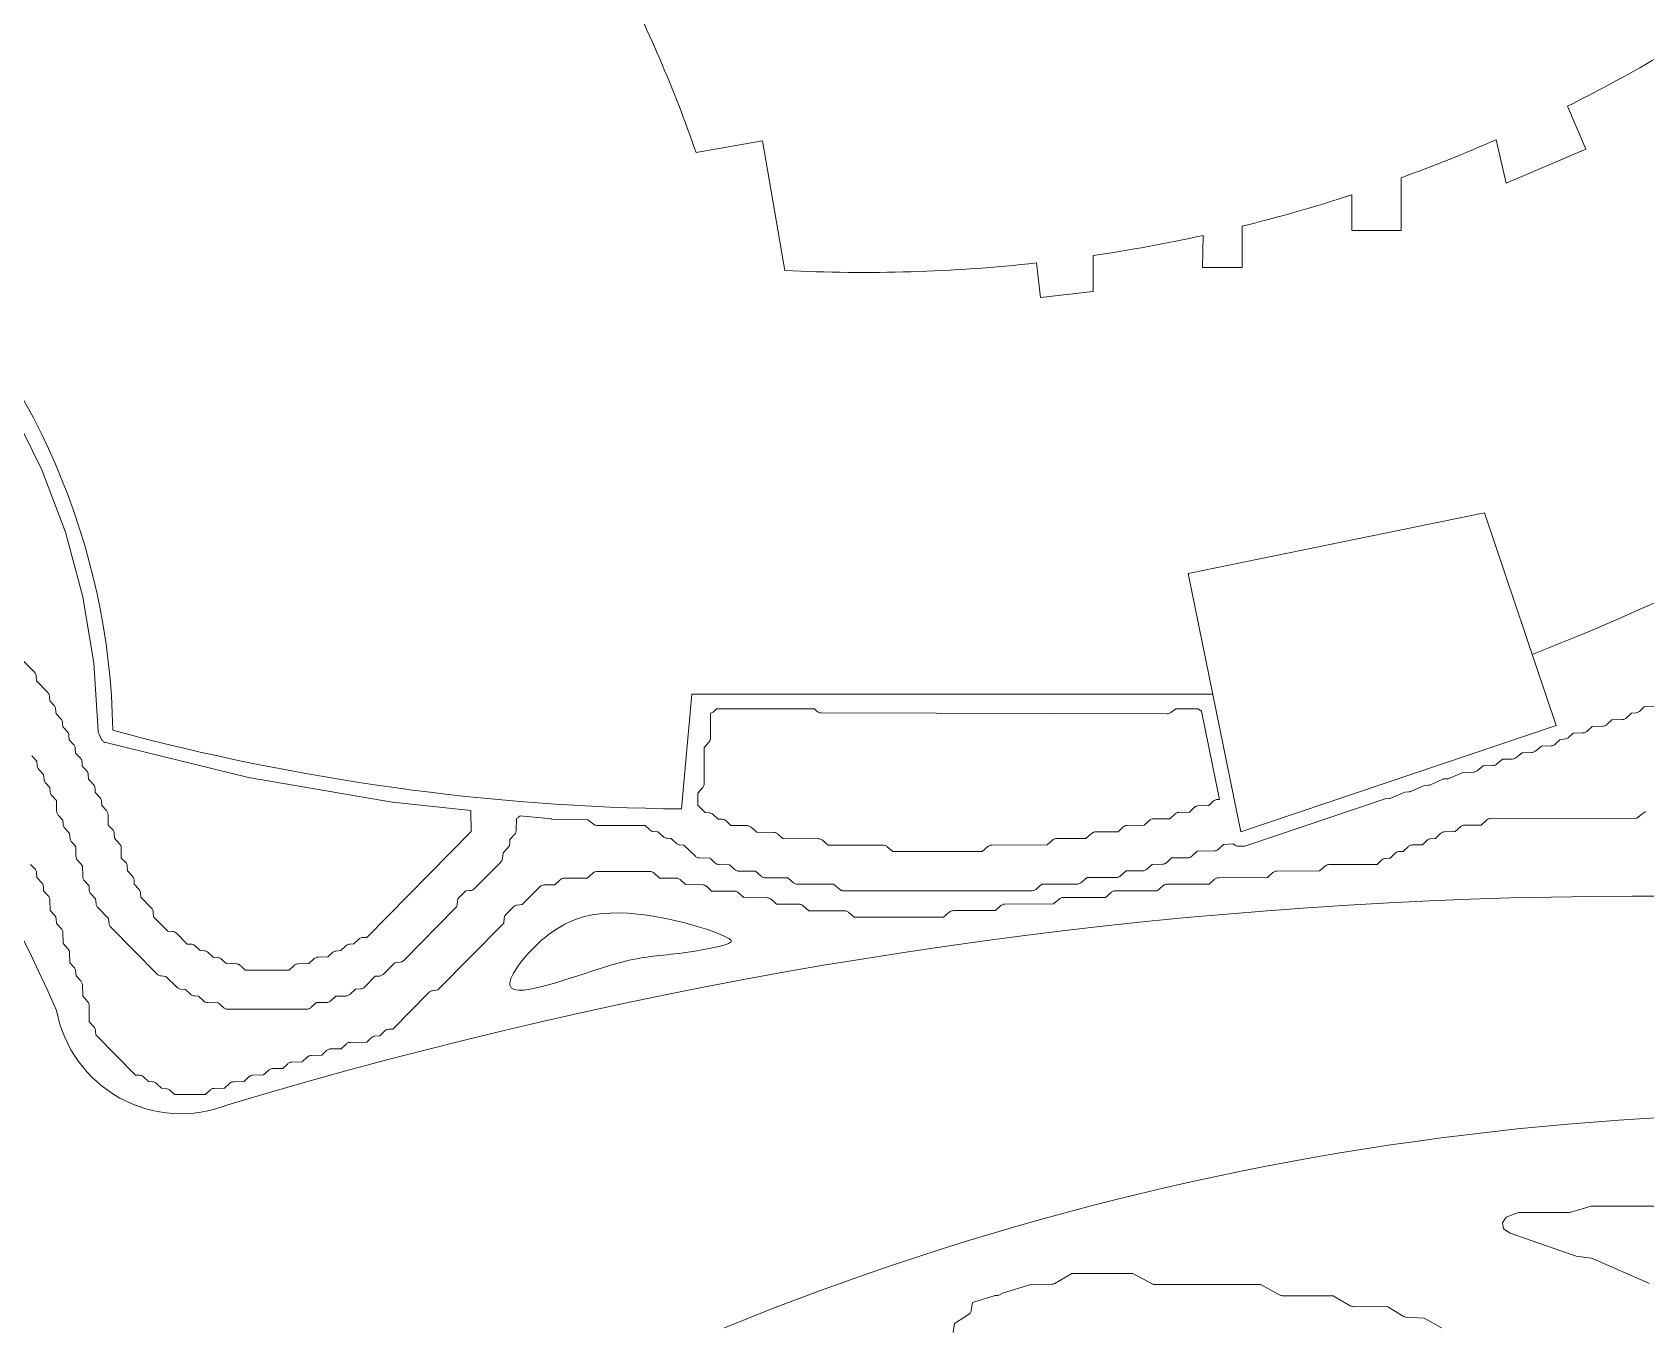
# Model space of a CAD drawing. Header units: inches. Extents: x 36 to 80.3, y 17.3 to 55.9.
# Drawn here: x 50.81 to 57.42, y 30.96 to 36.25 of the extents above; entities that cross this region are included whole.
import ezdxf

# ---------------------------------------------------------------- set-up
doc = ezdxf.new("R2010")
doc.units = ezdxf.units.IN
for name, color, linetype, lineweight in [('01_ORIGINAL_CAD', 7, 'Continuous', 20), ('02_APPROVED_PDF_OUTLINES', 7, 'Continuous', 15), ('03_ADDED_AREAS_SAME_COMPOSITION', 7, 'Continuous', 15)]:
    doc.layers.add(name, color=color, linetype=linetype, lineweight=lineweight)

msp = doc.modelspace()

# ---------------------------------------------------------------- linework, layer by layer
at = {"layer": '01_ORIGINAL_CAD'}
for points in [[(59.9983, 35.3223), (60.235, 35.0586), (61.8312, 36.8162), (61.9333, 37.4176, -0.214593), (63.5216, 35.6018, 0.212382), (64.1876, 33.5175, -0.642649), (62.1657, 32.1496, 0.132984), (51.6147, 31.858, -0.471407), (50.9129, 32.2446)], [(57.4962, 36.1619, -0.017305), (57.1045, 35.9487, -0.017305)], [(54.9286, 35.3065, -0.040089), (53.8973, 35.2756), (53.8052, 35.8063)], [(56.8117, 35.8113, -0.016254), (56.4229, 35.6554, -0.016254)], [(56.2206, 35.5856, -0.018166), (55.7705, 35.4566, -0.018166)], [(50.2735, 35.4003, -0.198705), (51.1432, 33.3921, 0.063223), (53.4732, 33.0698)], [(55.6105, 35.4191, -0.017778), (55.1599, 35.3363, -0.017778)], [(56.9594, 33.703, 0.056142), (58.8111, 34.6734)], [(53.6498, 30.945, -0.14301), (60.2429, 31.6303, -0.286424), (65.3601, 28.4306), (66.4807, 23.8898, -0.272091), (64.8996, 18.9541), (63.6613, 17.5325)]]:
    msp.add_lwpolyline(points, format="xyb", dxfattribs=at)
for points in [[(56.8117, 35.8113), (56.8528, 35.6336), (57.1795, 35.7726), (57.1045, 35.9487)], [(53.8052, 35.8063), (53.533, 35.7591)], [(53.8052, 35.8063), (53.8052, 35.8063)], [(56.2206, 35.5856), (56.2206, 35.4387), (56.4229, 35.4387), (56.4229, 35.6554)], [(55.6105, 35.4191), (55.6079, 35.2876), (55.7705, 35.2876), (55.7705, 35.4566)], [(54.9286, 35.3065), (54.9443, 35.1648), (55.1599, 35.189), (55.1599, 35.3363)], [(53.5155, 33.5403), (53.4732, 33.0698)], [(53.5155, 33.5403), (55.6505, 33.5403)]]:
    msp.add_lwpolyline(points, dxfattribs=at)
msp.add_lwpolyline([(55.5495, 34.0342), (56.7635, 34.2825), (57.0577, 33.4124), (55.766, 32.9757)], close=True, dxfattribs=at)
for centre, radius, start, end in [((48.3626, 33.9743), 5.4698, 19.0436, 27.66091), ((44.9959, 29.643), 6.4637, 23.73402, 72.54294)]:
    msp.add_arc(centre, radius, start, end, dxfattribs=at)
at = {"layer": '02_APPROVED_PDF_OUTLINES'}
for points in [[(50.7321, 34.7037), (50.8527, 34.4587), (50.9489, 34.2031), (51.0199, 33.9388), (51.0649, 33.6675), (51.0833, 33.3882), (51.0837, 33.3849), (51.0846, 33.3818), (51.0858, 33.3788), (51.0976, 33.3548), (51.0992, 33.3521), (51.101, 33.3496), (51.1032, 33.3473), (51.1056, 33.3454), (51.1083, 33.3438), (51.1111, 33.3425), (51.1141, 33.3415), (51.7054, 33.1976), (51.7071, 33.1973), (52.2879, 33.0981), (52.2895, 33.0979), (52.6109, 33.0637), (52.6111, 32.9775), (52.1836, 32.544), (52.1673, 32.5433), (52.1637, 32.5429), (52.1603, 32.5419), (52.157, 32.5405), (52.1539, 32.5387), (52.1512, 32.5364), (52.131, 32.5172), (52.1143, 32.5164), (52.1107, 32.516), (52.1072, 32.5151), (52.104, 32.5137), (52.1009, 32.5118), (52.0981, 32.5095), (52.0775, 32.4898), (52.0575, 32.488), (52.0541, 32.4875), (52.0508, 32.4865), (52.0476, 32.485), (52.0447, 32.4831), (52.0421, 32.4808), (52.025, 32.4638), (51.9854, 32.4635), (51.9824, 32.4633), (51.9795, 32.4627), (51.9766, 32.4618), (51.9739, 32.4606), (51.9713, 32.459), (51.969, 32.4572), (51.946, 32.4367), (51.9026, 32.4357), (51.8995, 32.4355), (51.8965, 32.4348), (51.8936, 32.4338), (51.8909, 32.4325), (51.8883, 32.4308), (51.8859, 32.4288), (51.8662, 32.41), (51.6863, 32.4099), (51.6665, 32.4287), (51.6641, 32.4307), (51.6616, 32.4323), (51.6588, 32.4337), (51.6559, 32.4347), (51.6529, 32.4353), (51.6498, 32.4355), (51.6072, 32.4365), (51.5898, 32.4537), (51.5872, 32.4559), (51.5843, 32.4578), (51.5812, 32.4593), (51.5778, 32.4603), (51.5744, 32.4608), (51.5544, 32.4626), (51.5337, 32.4823), (51.5309, 32.4845), (51.5279, 32.4864), (51.5246, 32.4878), (51.5211, 32.4887), (51.5176, 32.4891), (51.5008, 32.4898), (51.4805, 32.5091), (51.4778, 32.5113), (51.4747, 32.5132), (51.4714, 32.5146), (51.468, 32.5155), (51.4644, 32.5159), (51.4481, 32.5166), (51.4039, 32.5608), (51.4013, 32.5631), (51.3983, 32.565), (51.3952, 32.5665), (51.3918, 32.5675), (51.3884, 32.5681), (51.3688, 32.5698), (51.3106, 32.6285), (51.3089, 32.6485), (51.3083, 32.6519), (51.3073, 32.6552), (51.3059, 32.6583), (51.304, 32.6612), (51.3018, 32.6638), (51.2578, 32.7085), (51.2571, 32.7253), (51.2566, 32.7288), (51.2557, 32.7322), (51.2544, 32.7355), (51.2526, 32.7385), (51.2503, 32.7413), (51.2312, 32.7618), (51.2304, 32.779), (51.23, 32.7825), (51.2291, 32.7859), (51.2277, 32.7891), (51.2259, 32.7922), (51.2237, 32.7949), (51.2041, 32.8159), (51.2023, 32.8363), (51.2018, 32.8397), (51.2008, 32.8429), (51.1994, 32.846), (51.1975, 32.8489), (51.1953, 32.8515), (51.1782, 32.869), (51.1779, 32.9094), (51.1777, 32.913), (51.1769, 32.9164), (51.1756, 32.9197), (51.1739, 32.9228), (51.1717, 32.9257), (51.1508, 32.9496), (51.149, 32.9704), (51.1484, 32.9738), (51.1474, 32.9771), (51.146, 32.9802), (51.1442, 32.9831), (51.142, 32.9857), (51.1247, 33.0034), (51.1237, 33.0467), (51.1235, 33.0498), (51.1229, 33.0527), (51.1219, 33.0556), (51.1206, 33.0583), (51.1189, 33.0609), (51.117, 33.0632), (51.0978, 33.0838), (51.0971, 33.1009), (51.0967, 33.1045), (51.0958, 33.1079), (51.0944, 33.1111), (51.0926, 33.1141), (51.0904, 33.1169), (51.0712, 33.1374), (51.0704, 33.1546), (51.07, 33.1581), (51.0691, 33.1615), (51.0678, 33.1648), (51.0659, 33.1678), (51.0637, 33.1706), (51.0441, 33.1915), (51.0423, 33.2119), (51.0418, 33.2153), (51.0408, 33.2186), (51.0394, 33.2217), (51.0375, 33.2246), (51.0353, 33.2272), (51.0179, 33.2451), (51.0171, 33.2619), (51.0167, 33.2654), (51.0158, 33.2688), (51.0145, 33.2721), (51.0126, 33.2751), (51.0104, 33.2779), (50.9908, 33.2989), (50.989, 33.3192), (50.9885, 33.3226), (50.9875, 33.3259), (50.9861, 33.329), (50.9843, 33.3319), (50.982, 33.3345), (50.9646, 33.3524), (50.9638, 33.3692), (50.9634, 33.3728), (50.9625, 33.3762), (50.9612, 33.3794), (50.9594, 33.3824), (50.9571, 33.3852), (50.938, 33.4057), (50.9372, 33.4229), (50.9368, 33.4264), (50.9359, 33.4298), (50.9345, 33.4331), (50.9327, 33.4361), (50.9305, 33.4389), (50.9109, 33.4598), (50.9091, 33.4802), (50.9086, 33.4836), (50.9076, 33.4869), (50.9062, 33.49), (50.9043, 33.4929), (50.9021, 33.4955), (50.8846, 33.5134), (50.8839, 33.5302), (50.8836, 33.5332), (50.8829, 33.5361), (50.8819, 33.539), (50.8805, 33.5417), (50.8789, 33.5442), (50.8769, 33.5464), (50.831, 33.5942), (50.8292, 33.6144), (50.8287, 33.6178), (50.8277, 33.6211), (50.8262, 33.6242), (50.8244, 33.6271), (50.8221, 33.6297), (50.7782, 33.6744)], [(50.8111, 33.2886), (50.8133, 33.2859), (50.8325, 33.2653), (50.8333, 33.2482), (50.8337, 33.2447), (50.8346, 33.2413), (50.8359, 33.238), (50.8378, 33.235), (50.84, 33.2322), (50.8596, 33.2112), (50.8614, 33.1909), (50.8619, 33.1875), (50.8629, 33.1842), (50.8643, 33.1811), (50.8662, 33.1782), (50.8684, 33.1756), (50.8858, 33.1577), (50.8866, 33.1409), (50.887, 33.1373), (50.8879, 33.1339), (50.8892, 33.1307), (50.891, 33.1276), (50.8933, 33.1249), (50.9122, 33.1046), (50.9132, 33.0609), (50.9135, 33.0579), (50.9141, 33.0549), (50.9151, 33.052), (50.9164, 33.0493), (50.918, 33.0467), (50.92, 33.0444), (50.9391, 33.0239), (50.9399, 33.0067), (50.9403, 33.0032), (50.9412, 32.9998), (50.9426, 32.9965), (50.9444, 32.9935), (50.9466, 32.9907), (50.9662, 32.9698), (50.968, 32.9494), (50.9685, 32.946), (50.9695, 32.9427), (50.9709, 32.9396), (50.9728, 32.9367), (50.975, 32.9341), (50.9921, 32.9166), (50.9924, 32.8762), (50.9927, 32.8727), (50.9934, 32.8692), (50.9947, 32.8659), (50.9964, 32.8628), (50.9986, 32.86), (51.0189, 32.8367), (51.0199, 32.7926), (51.0202, 32.7895), (51.0208, 32.7866), (51.0218, 32.7837), (51.0231, 32.781), (51.0247, 32.7784), (51.0267, 32.7761), (51.0458, 32.7555), (51.0466, 32.7384), (51.047, 32.7349), (51.0479, 32.7314), (51.0493, 32.7282), (51.0511, 32.7252), (51.0533, 32.7224), (51.0729, 32.7014), (51.0747, 32.6811), (51.0752, 32.6777), (51.0762, 32.6744), (51.0777, 32.6712), (51.0795, 32.6683), (51.0818, 32.6657), (51.1262, 32.6206), (51.1279, 32.6006), (51.1285, 32.5972), (51.1295, 32.5938), (51.1309, 32.5907), (51.1328, 32.5878), (51.1351, 32.5852), (51.3254, 32.3933), (51.328, 32.391), (51.3309, 32.389), (51.3341, 32.3876), (51.3375, 32.3865), (51.3409, 32.386), (51.3605, 32.3842), (51.4052, 32.3396), (51.4078, 32.3373), (51.4107, 32.3354), (51.4139, 32.3339), (51.4172, 32.3329), (51.4207, 32.3324), (51.4406, 32.3306), (51.4614, 32.3109), (51.4642, 32.3086), (51.4672, 32.3068), (51.4705, 32.3054), (51.474, 32.3045), (51.4775, 32.3041), (51.4942, 32.3034), (51.5145, 32.2841), (51.5169, 32.2821), (51.5195, 32.2805), (51.5222, 32.2791), (51.5251, 32.2781), (51.5282, 32.2775), (51.5312, 32.2773), (51.5746, 32.2763), (51.5977, 32.2559), (51.6001, 32.254), (51.6026, 32.2525), (51.6054, 32.2512), (51.6083, 32.2503), (51.6113, 32.2498), (51.6143, 32.2496), (51.9387, 32.2499), (51.9417, 32.25), (51.9447, 32.2506), (51.9476, 32.2515), (51.9504, 32.2527), (51.9529, 32.2543), (51.9553, 32.2562), (51.9781, 32.2765), (52.0184, 32.2768), (52.0214, 32.277), (52.0244, 32.2775), (52.0272, 32.2784), (52.03, 32.2797), (52.0325, 32.2812), (52.0349, 32.2831), (52.0577, 32.3034), (52.098, 32.3037), (52.101, 32.3039), (52.104, 32.3044), (52.1068, 32.3053), (52.1096, 32.3066), (52.1121, 32.3081), (52.1145, 32.31), (52.1381, 32.3311), (52.1586, 32.3329), (52.162, 32.3335), (52.1653, 32.3345), (52.1685, 32.336), (52.1714, 32.3379), (52.1741, 32.3402), (52.2181, 32.3844), (52.2344, 32.3852), (52.2374, 32.3855), (52.2404, 32.3862), (52.2432, 32.3872), (52.246, 32.3886), (52.2485, 32.3903), (52.2508, 32.3923), (52.2984, 32.4391), (52.3212, 32.4424), (52.3244, 32.4431), (52.3275, 32.4442), (52.3304, 32.4457), (52.333, 32.4475), (52.3355, 32.4496), (52.5474, 32.6645), (52.5495, 32.6669), (52.5513, 32.6696), (52.5527, 32.6725), (52.5537, 32.6755), (52.5544, 32.6787), (52.5575, 32.7017), (52.5895, 32.7341), (52.6091, 32.7359), (52.6125, 32.7364), (52.6159, 32.7374), (52.619, 32.7389), (52.6219, 32.7409), (52.6246, 32.7432), (52.7328, 32.8525), (52.7349, 32.8549), (52.7367, 32.8576), (52.7382, 32.8605), (52.7392, 32.8635), (52.7398, 32.8667), (52.743, 32.8901), (52.763, 32.9116), (52.7652, 32.9144), (52.7671, 32.9174), (52.7684, 32.9207), (52.7693, 32.9241), (52.7697, 32.9276), (52.7704, 32.9448), (52.7895, 32.9653), (52.7914, 32.9677), (52.7931, 32.9703), (52.7944, 32.973), (52.7953, 32.9759), (52.7959, 32.9789), (52.7962, 32.982), (52.7968, 33.0309), (52.7977, 33.0311), (52.8007, 33.0324), (52.8036, 33.0341), (52.8062, 33.0362), (52.8129, 33.0422), (52.9403, 33.0288), (52.9425, 33.0287), (53.09, 33.0259), (53.1132, 33.0074), (53.116, 33.0055), (53.119, 33.004), (53.1222, 33.0029), (53.1255, 33.0022), (53.1288, 33.002), (53.3246, 33.0021), (53.3418, 32.9851), (53.3444, 32.9829), (53.3473, 32.981), (53.3504, 32.9795), (53.3537, 32.9785), (53.3572, 32.978), (53.3772, 32.9762), (53.3979, 32.9565), (53.4007, 32.9543), (53.4037, 32.9524), (53.407, 32.951), (53.4105, 32.9501), (53.414, 32.9497), (53.4308, 32.949), (53.4511, 32.9297), (53.4538, 32.9275), (53.4569, 32.9256), (53.4602, 32.9242), (53.4636, 32.9233), (53.4672, 32.9229), (53.4837, 32.9222), (53.5305, 32.8764), (53.5329, 32.8743), (53.5355, 32.8726), (53.5383, 32.8712), (53.5413, 32.8702), (53.5443, 32.8695), (53.5475, 32.8693), (53.5904, 32.8683), (53.6105, 32.8493), (53.6128, 32.8474), (53.6154, 32.8457), (53.6182, 32.8443), (53.6211, 32.8434), (53.6241, 32.8427), (53.6271, 32.8425), (53.6706, 32.8416), (53.6936, 32.8211), (53.696, 32.8193), (53.6985, 32.8177), (53.7013, 32.8165), (53.7042, 32.8156), (53.7071, 32.815), (53.7101, 32.8148), (53.777, 32.8146), (53.7998, 32.7944), (53.8022, 32.7925), (53.8048, 32.7909), (53.8075, 32.7897), (53.8104, 32.7888), (53.8134, 32.7883), (53.8164, 32.7881), (53.9098, 32.7879), (53.9326, 32.7676), (53.935, 32.7658), (53.9376, 32.7642), (53.9403, 32.763), (53.9432, 32.7621), (53.9461, 32.7615), (53.9492, 32.7613), (54.0962, 32.7612), (54.1222, 32.74), (54.125, 32.738), (54.128, 32.7364), (54.1313, 32.7353), (54.1346, 32.7346), (54.138, 32.7343), (54.9108, 32.7352), (54.9138, 32.7354), (54.9168, 32.7359), (54.9196, 32.7369), (54.9224, 32.7381), (54.925, 32.7397), (54.9274, 32.7415), (54.9501, 32.7618), (55.0936, 32.7619), (55.097, 32.7621), (55.1003, 32.7628), (55.1036, 32.764), (55.1066, 32.7656), (55.1094, 32.7676), (55.1353, 32.7888), (55.2558, 32.7891), (55.2588, 32.7893), (55.2618, 32.7899), (55.2646, 32.7908), (55.2674, 32.792), (55.27, 32.7936), (55.2723, 32.7955), (55.2951, 32.8158), (55.3619, 32.8161), (55.3649, 32.8163), (55.3679, 32.8168), (55.3708, 32.8177), (55.3735, 32.819), (55.3761, 32.8205), (55.3785, 32.8224), (55.4014, 32.8429), (55.4448, 32.8438), (55.4479, 32.8441), (55.4509, 32.8447), (55.4538, 32.8457), (55.4566, 32.8471), (55.4591, 32.8488), (55.4615, 32.8507), (55.4813, 32.8696), (55.5477, 32.8699), (55.5507, 32.8701), (55.5536, 32.8706), (55.5565, 32.8715), (55.5592, 32.8728), (55.5618, 32.8744), (55.5642, 32.8762), (55.587, 32.8966), (55.6569, 32.8977), (55.66, 32.8979), (55.663, 32.8985), (55.666, 32.8995), (55.6688, 32.9009), (55.6714, 32.9026), (55.6737, 32.9046), (55.6942, 32.924), (55.7338, 32.9267), (55.7434, 32.9207), (55.7466, 32.919), (55.7501, 32.9178), (55.7536, 32.9172), (55.7573, 32.917), (55.7779, 32.9175), (55.7816, 32.9179), (55.7852, 32.9189), (56.3564, 33.112), (56.3742, 33.113), (56.3771, 33.1133), (56.3801, 33.114), (56.3829, 33.1151), (56.4371, 33.1389), (56.4538, 33.1399), (56.4567, 33.1402), (56.4596, 33.1409), (56.4624, 33.142), (56.5167, 33.1658), (56.5333, 33.1668), (56.5363, 33.1671), (56.5392, 33.1678), (56.542, 33.1689), (56.5962, 33.1927), (56.6129, 33.1937), (56.6159, 33.194), (56.6188, 33.1947), (56.6216, 33.1958), (56.6754, 33.2195), (56.7183, 33.2206), (56.7215, 33.2209), (56.7247, 33.2216), (56.7278, 33.2227), (56.7307, 33.2242), (56.7334, 33.2261), (56.7585, 33.2465), (56.7979, 33.2475), (56.8011, 33.2478), (56.8043, 33.2485), (56.8074, 33.2496), (56.8103, 33.2511), (56.813, 33.253), (56.8381, 33.2734), (56.8774, 33.2744), (56.8807, 33.2747), (56.8839, 33.2754), (56.887, 33.2765), (56.8899, 33.278), (56.8926, 33.2799), (56.9177, 33.3003), (56.957, 33.3013), (56.9603, 33.3016), (56.9635, 33.3023), (56.9666, 33.3034), (56.9695, 33.3049), (56.9722, 33.3068), (56.9972, 33.3272), (57.0366, 33.3282), (57.0396, 33.3284), (57.0426, 33.3291), (57.0455, 33.33), (57.0483, 33.3314), (57.0508, 33.333), (57.0532, 33.335), (57.0722, 33.353), (57.0956, 33.3568), (57.0986, 33.3574), (57.1016, 33.3585), (57.1043, 33.3599), (57.1069, 33.3617), (57.1093, 33.3637), (57.1264, 33.3808), (57.1659, 33.3811), (57.1689, 33.3813), (57.1719, 33.3818), (57.1747, 33.3827), (57.1775, 33.384), (57.18, 33.3855), (57.1824, 33.3874), (57.2053, 33.4078), (57.2488, 33.4088), (57.2518, 33.4091), (57.2548, 33.4097), (57.2577, 33.4107), (57.2605, 33.4121), (57.2631, 33.4137), (57.2654, 33.4157), (57.2854, 33.4348), (57.3283, 33.4357), (57.3314, 33.436), (57.3344, 33.4366), (57.3373, 33.4376), (57.3401, 33.439), (57.3427, 33.4406), (57.345, 33.4426), (57.3657, 33.4623), (57.3857, 33.4641), (57.3891, 33.4647), (57.3924, 33.4657), (57.3955, 33.4672), (57.3984, 33.469), (57.4011, 33.4713), (57.4183, 33.4885), (57.461, 33.4895)], [(57.4256, 33.0581), (57.4222, 33.0574), (57.419, 33.0563), (57.4159, 33.0547), (57.4132, 33.0527), (57.3873, 33.0315), (56.789, 33.0308), (56.786, 33.0306), (56.783, 33.03), (56.7801, 33.0291), (56.7774, 33.0279), (56.7748, 33.0263), (56.7724, 33.0244), (56.7497, 33.0041), (56.6828, 33.0038), (56.6798, 33.0036), (56.6768, 33.0031), (56.674, 33.0022), (56.6712, 33.0009), (56.6687, 32.9994), (56.6663, 32.9975), (56.6433, 32.977), (56.5999, 32.9761), (56.5969, 32.9758), (56.5939, 32.9752), (56.591, 32.9742), (56.5882, 32.9728), (56.5856, 32.9711), (56.5833, 32.9692), (56.5626, 32.9495), (56.5426, 32.9477), (56.5392, 32.9471), (56.5359, 32.9461), (56.5327, 32.9446), (56.5298, 32.9428), (56.5272, 32.9405), (56.5099, 32.9232), (56.4673, 32.9223), (56.4643, 32.922), (56.4612, 32.9214), (56.4583, 32.9204), (56.4556, 32.919), (56.453, 32.9174), (56.4506, 32.9154), (56.4304, 32.8961), (56.4137, 32.8954), (56.4102, 32.895), (56.4067, 32.894), (56.4034, 32.8926), (56.4004, 32.8908), (56.3976, 32.8885), (56.3769, 32.8688), (56.357, 32.867), (56.3535, 32.8665), (56.3502, 32.8654), (56.3471, 32.864), (56.3442, 32.8621), (56.3416, 32.8598), (56.3245, 32.8428), (56.1287, 32.8427), (56.1253, 32.8424), (56.122, 32.8417), (56.1187, 32.8406), (56.1157, 32.839), (56.1129, 32.837), (56.087, 32.8158), (55.9134, 32.8154), (55.9104, 32.8152), (55.9074, 32.8146), (55.9046, 32.8137), (55.9018, 32.8125), (55.8992, 32.8109), (55.8969, 32.809), (55.8741, 32.7888), (55.6746, 32.7884), (55.6716, 32.7882), (55.6686, 32.7876), (55.6657, 32.7867), (55.663, 32.7855), (55.6604, 32.7839), (55.658, 32.782), (55.6353, 32.7618), (55.4623, 32.7614), (55.4593, 32.7612), (55.4563, 32.7606), (55.4534, 32.7597), (55.4507, 32.7585), (55.4481, 32.7569), (55.4457, 32.755), (55.423, 32.7348), (55.25, 32.7344), (55.247, 32.7342), (55.244, 32.7336), (55.2411, 32.7327), (55.2384, 32.7315), (55.2358, 32.7299), (55.2334, 32.728), (55.2107, 32.7078), (55.0377, 32.7074), (55.0347, 32.7072), (55.0317, 32.7066), (55.0288, 32.7057), (55.0261, 32.7045), (55.0235, 32.7029), (55.0211, 32.701), (54.9984, 32.6808), (54.7988, 32.6803), (54.7958, 32.6801), (54.7928, 32.6796), (54.79, 32.6787), (54.7872, 32.6774), (54.7846, 32.6759), (54.7823, 32.674), (54.7595, 32.6537), (54.5865, 32.6533), (54.5835, 32.6531), (54.5805, 32.6526), (54.5777, 32.6517), (54.5749, 32.6504), (54.5723, 32.6489), (54.5699, 32.647), (54.5472, 32.6268), (54.1806, 32.6265), (54.1578, 32.6467), (54.1554, 32.6486), (54.1529, 32.6501), (54.1501, 32.6514), (54.1472, 32.6523), (54.1443, 32.6528), (54.1413, 32.653), (53.9948, 32.6532), (53.972, 32.6734), (53.9696, 32.6753), (53.967, 32.6768), (53.9643, 32.6781), (53.9614, 32.679), (53.9584, 32.6795), (53.9554, 32.6797), (53.8625, 32.6799), (53.8426, 32.6987), (53.8402, 32.7007), (53.8376, 32.7024), (53.8348, 32.7038), (53.8318, 32.7047), (53.8288, 32.7054), (53.8257, 32.7056), (53.7293, 32.7066), (53.7064, 32.7269), (53.704, 32.7288), (53.7015, 32.7303), (53.6987, 32.7316), (53.6958, 32.7325), (53.6929, 32.733), (53.6899, 32.7332), (53.5969, 32.7334), (53.5771, 32.7522), (53.5747, 32.7542), (53.5721, 32.7559), (53.5693, 32.7572), (53.5664, 32.7582), (53.5633, 32.7588), (53.5602, 32.7591), (53.4904, 32.76), (53.4674, 32.7804), (53.465, 32.7822), (53.4625, 32.7838), (53.4597, 32.785), (53.4569, 32.7859), (53.4539, 32.7865), (53.4509, 32.7867), (53.384, 32.7869), (53.3612, 32.8072), (53.3588, 32.809), (53.3562, 32.8106), (53.3535, 32.8118), (53.3506, 32.8127), (53.3476, 32.8133), (53.3446, 32.8134), (53.1263, 32.8133), (53.1233, 32.8131), (53.1203, 32.8125), (53.1174, 32.8116), (53.1147, 32.8104), (53.1121, 32.8088), (53.1097, 32.8069), (53.087, 32.7867), (52.9936, 32.7863), (52.9906, 32.7862), (52.9876, 32.7856), (52.9847, 32.7847), (52.982, 32.7834), (52.9794, 32.7819), (52.977, 32.78), (52.9541, 32.7596), (52.9107, 32.7586), (52.9075, 32.7583), (52.9044, 32.7576), (52.9015, 32.7566), (52.8986, 32.7552), (52.896, 32.7534), (52.8936, 32.7513), (52.8201, 32.6782), (52.8004, 32.6765), (52.7969, 32.6759), (52.7936, 32.6749), (52.7904, 32.6734), (52.7875, 32.6714), (52.7848, 32.6691), (52.7542, 32.6381), (52.752, 32.6355), (52.7501, 32.6325), (52.7486, 32.6294), (52.7476, 32.6261), (52.7471, 32.6226), (52.7454, 32.6027), (52.475, 32.3285), (52.4523, 32.3252), (52.4492, 32.3246), (52.4461, 32.3235), (52.4432, 32.322), (52.4406, 32.3202), (52.4381, 32.3181), (52.2905, 32.1683), (52.2742, 32.1676), (52.2706, 32.1672), (52.2672, 32.1663), (52.2639, 32.1649), (52.2608, 32.163), (52.2581, 32.1607), (52.2374, 32.141), (52.2174, 32.1392), (52.214, 32.1387), (52.2107, 32.1377), (52.2075, 32.1362), (52.2046, 32.1343), (52.202, 32.132), (52.1848, 32.1149), (52.1158, 32.1138), (52.1127, 32.1136), (52.1096, 32.113), (52.1067, 32.112), (52.1039, 32.1106), (52.1013, 32.1089), (52.0989, 32.1069), (52.0789, 32.0879), (52.036, 32.0869), (52.0329, 32.0867), (52.0299, 32.086), (52.027, 32.085), (52.0243, 32.0837), (52.0217, 32.082), (52.0193, 32.08), (51.9993, 32.061), (51.9564, 32.06), (51.9534, 32.0598), (51.9503, 32.0591), (51.9474, 32.0581), (51.9447, 32.0568), (51.9421, 32.0551), (51.9397, 32.0531), (51.9198, 32.0341), (51.8768, 32.0331), (51.8738, 32.0329), (51.8708, 32.0322), (51.8679, 32.0312), (51.8651, 32.0299), (51.8625, 32.0282), (51.8602, 32.0262), (51.8404, 32.0074), (51.8005, 32.0071), (51.7975, 32.0069), (51.7945, 32.0063), (51.7917, 32.0054), (51.7889, 32.0042), (51.7864, 32.0026), (51.784, 32.0008), (51.7611, 31.9803), (51.7177, 31.9793), (51.7146, 31.9791), (51.7116, 31.9784), (51.7087, 31.9774), (51.7059, 31.9761), (51.7033, 31.9744), (51.701, 31.9724), (51.681, 31.9534), (51.6381, 31.9524), (51.635, 31.9522), (51.632, 31.9515), (51.6291, 31.9505), (51.6263, 31.9492), (51.6238, 31.9475), (51.6214, 31.9455), (51.6014, 31.9265), (51.5585, 31.9255), (51.5554, 31.9253), (51.5524, 31.9246), (51.5495, 31.9236), (51.5468, 31.9223), (51.5442, 31.9206), (51.5418, 31.9186), (51.5221, 31.8998), (51.3956, 31.8997), (51.3785, 31.9167), (51.3759, 31.919), (51.373, 31.9209), (51.3698, 31.9223), (51.3665, 31.9233), (51.3631, 31.9239), (51.3431, 31.9256), (51.3223, 31.9453), (51.3196, 31.9476), (51.3165, 31.9494), (51.3132, 31.9508), (51.3098, 31.9517), (51.3062, 31.9522), (51.2895, 31.9529), (51.2692, 31.9721), (51.2664, 31.9744), (51.2634, 31.9762), (51.2601, 31.9776), (51.2566, 31.9785), (51.2531, 31.979), (51.2368, 31.9797), (51.0731, 32.1448), (51.0723, 32.1615), (51.0719, 32.165), (51.071, 32.1684), (51.0696, 32.1717), (51.0678, 32.1747), (51.0656, 32.1775), (51.0468, 32.1976), (51.0464, 32.2651), (51.0462, 32.2687), (51.0454, 32.2721), (51.0441, 32.2755), (51.0424, 32.2786), (51.0402, 32.2814), (51.0199, 32.3047), (51.0189, 32.3488), (51.0186, 32.3518), (51.018, 32.3548), (51.017, 32.3577), (51.0157, 32.3604), (51.0141, 32.363), (51.0122, 32.3653), (50.9926, 32.3863), (50.9908, 32.4067), (50.9902, 32.4101), (50.9893, 32.4133), (50.9878, 32.4164), (50.986, 32.4193), (50.9838, 32.4219), (50.9667, 32.4394), (50.9664, 32.4798), (50.9661, 32.4834), (50.9653, 32.4868), (50.9641, 32.4901), (50.9624, 32.4932), (50.9602, 32.4961), (50.9399, 32.5193), (50.9388, 32.5635), (50.9386, 32.5665), (50.938, 32.5695), (50.937, 32.5723), (50.9357, 32.5751), (50.9341, 32.5776), (50.9321, 32.58), (50.9125, 32.601), (50.9107, 32.6213), (50.9102, 32.6247), (50.9092, 32.628), (50.9078, 32.6311), (50.9059, 32.634), (50.9037, 32.6366), (50.8865, 32.6543), (50.8855, 32.6976), (50.8852, 32.7007), (50.8846, 32.7036), (50.8837, 32.7065), (50.8823, 32.7092), (50.8807, 32.7118), (50.8788, 32.7141), (50.8596, 32.7347), (50.8588, 32.7518), (50.8584, 32.7554), (50.8575, 32.7588), (50.8562, 32.762), (50.8544, 32.765), (50.8521, 32.7678), (50.8325, 32.7888), (50.8307, 32.8092), (50.8302, 32.8125), (50.8292, 32.8158), (50.8278, 32.8189), (50.826, 32.8218), (50.8237, 32.8244), (50.8065, 32.8421)]]:
    msp.add_lwpolyline(points, dxfattribs=at)
msp.add_lwpolyline([(53.5926, 33.4617), (53.594, 33.462), (53.5971, 33.463), (53.6, 33.4645), (53.6027, 33.4663), (53.6052, 33.4684), (53.6172, 33.4803), (54.0191, 33.4803), (54.0286, 33.4708), (54.031, 33.4686), (54.0337, 33.4668), (54.0367, 33.4653), (54.0398, 33.4643), (54.043, 33.4636), (54.0463, 33.4634), (55.4638, 33.46), (55.4671, 33.4602), (55.4703, 33.4609), (55.4734, 33.4619), (55.4764, 33.4634), (55.4791, 33.4652), (55.4987, 33.4803), (55.589, 33.4803), (55.6036, 33.4703), (55.6775, 33.1091), (55.6663, 33.1081), (55.6629, 33.1075), (55.6596, 33.1065), (55.6565, 33.105), (55.6536, 33.1031), (55.6509, 33.1009), (55.6337, 33.0836), (55.591, 33.0827), (55.588, 33.0824), (55.585, 33.0818), (55.5821, 33.0808), (55.5793, 33.0794), (55.5767, 33.0777), (55.5744, 33.0758), (55.5544, 33.0567), (55.5115, 33.0558), (55.5084, 33.0555), (55.5054, 33.0549), (55.5025, 33.0539), (55.4997, 33.0525), (55.4971, 33.0508), (55.4948, 33.0489), (55.475, 33.03), (55.4086, 33.0297), (55.4056, 33.0295), (55.4027, 33.029), (55.3998, 33.0281), (55.397, 33.0268), (55.3945, 33.0252), (55.3921, 33.0234), (55.3692, 33.003), (55.2994, 33.0019), (55.2963, 33.0017), (55.2933, 33.0011), (55.2903, 33.0001), (55.2875, 32.9987), (55.2849, 32.997), (55.2825, 32.995), (55.2628, 32.9762), (55.1699, 32.9759), (55.1668, 32.9757), (55.1639, 32.9751), (55.161, 32.9742), (55.1583, 32.973), (55.1557, 32.9714), (55.1533, 32.9695), (55.1306, 32.9493), (55.0107, 32.9489), (55.0076, 32.9487), (55.0047, 32.9482), (55.0018, 32.9472), (54.999, 32.946), (54.9965, 32.9444), (54.9941, 32.9426), (54.9714, 32.9223), (54.7453, 32.9219), (54.7423, 32.9217), (54.7393, 32.9211), (54.7364, 32.9202), (54.7337, 32.919), (54.7311, 32.9174), (54.7287, 32.9155), (54.706, 32.8953), (54.3394, 32.895), (54.3166, 32.9152), (54.3142, 32.9171), (54.3116, 32.9187), (54.3089, 32.9199), (54.306, 32.9208), (54.303, 32.9213), (54.3, 32.9215), (54.0739, 32.9216), (54.0511, 32.9419), (54.0487, 32.9437), (54.0461, 32.9453), (54.0434, 32.9465), (54.0405, 32.9474), (54.0375, 32.948), (54.0345, 32.9482), (53.8885, 32.9483), (53.8687, 32.9672), (53.8663, 32.9691), (53.8637, 32.9708), (53.8609, 32.9722), (53.8579, 32.9732), (53.8549, 32.9738), (53.8518, 32.974), (53.7819, 32.975), (53.759, 32.9953), (53.7566, 32.9972), (53.754, 32.9987), (53.7513, 33), (53.7484, 33.0009), (53.7455, 33.0014), (53.7425, 33.0016), (53.6761, 33.0018), (53.6562, 33.0207), (53.6534, 33.0229), (53.6504, 33.0248), (53.6471, 33.0262), (53.6436, 33.0271), (53.6401, 33.0275), (53.6234, 33.0282), (53.6031, 33.0475), (53.6003, 33.0497), (53.5972, 33.0516), (53.5939, 33.053), (53.5905, 33.0539), (53.5869, 33.0543), (53.5707, 33.055), (53.5403, 33.0856), (53.5402, 33.1341), (53.5603, 33.1572), (53.5624, 33.1601), (53.5641, 33.1632), (53.5654, 33.1665), (53.5662, 33.17), (53.5664, 33.1736), (53.5664, 33.322), (53.5865, 33.3451), (53.5886, 33.3479), (53.5903, 33.3511), (53.5916, 33.3544), (53.5923, 33.3579), (53.5926, 33.3615)], close=True, dxfattribs=at)
msp.add_open_spline([(52.7703, 32.3482), (52.7637, 32.3861), (52.8377, 32.481), (52.9146, 32.544), (52.9845, 32.6013), (53.0567, 32.6324), (53.1452, 32.6413), (53.331, 32.66), (53.5888, 32.5811), (53.6618, 32.5426), (53.6806, 32.5326), (53.6872, 32.5253), (53.6561, 32.5152), (53.6247, 32.5049), (53.5549, 32.4916), (53.4992, 32.4833), (53.3969, 32.4681), (53.3426, 32.4697), (53.2586, 32.4499), (53.0845, 32.409), (52.7828, 32.2764), (52.7703, 32.3482)], degree=3, knots=[0, 0, 0, 0, 0.131424, 0.131424, 0.131424, 0.250709, 0.250709, 0.250709, 0.500958, 0.500958, 0.500958, 0.565571, 0.565571, 0.565571, 0.630904, 0.630904, 0.630904, 0.751068, 0.751068, 0.751068, 1, 1, 1, 1], dxfattribs=at)
at = {"layer": '03_ADDED_AREAS_SAME_COMPOSITION'}
for points in [[(57.4393, 31.1255), (57.2089, 31.2277), (57.2057, 31.2289), (57.2023, 31.2296), (57.1391, 31.2386), (56.8689, 31.3322), (56.842, 31.3502), (56.8371, 31.3749), (56.8524, 31.3979), (56.9024, 31.4174), (57.111, 31.4175), (57.1145, 31.4178), (57.1179, 31.4185), (57.2013, 31.4424), (57.536, 31.4425)], [(54.5867, 30.9249), (54.5919, 30.9628), (54.6495, 30.9988), (54.652, 31.0006), (54.6543, 31.0027), (54.6563, 31.0051), (54.658, 31.0077), (54.6594, 31.0105), (54.6604, 31.0135), (54.661, 31.0166), (54.6654, 31.0484), (54.7583, 31.0769), (54.767, 31.0772), (54.7701, 31.0774), (54.7731, 31.0781), (54.776, 31.0791), (54.7788, 31.0805), (54.7889, 31.0864), (54.9043, 31.1219), (54.9904, 31.1231), (54.9936, 31.1233), (54.9967, 31.124), (54.9997, 31.125), (55.0026, 31.1264), (55.0726, 31.1669), (55.3229, 31.167), (55.4014, 31.1248), (55.4042, 31.1235), (55.4072, 31.1225), (55.4102, 31.122), (55.4133, 31.1218), (55.8454, 31.1215), (55.924, 31.0792), (55.9267, 31.0779), (55.9297, 31.077), (55.9327, 31.0764), (55.9358, 31.0762), (56.1437, 31.0758), (56.214, 31.0353), (56.2169, 31.0339), (56.2199, 31.0329), (56.223, 31.0323), (56.2262, 31.032), (56.3673, 31.0302), (56.4303, 30.9923), (56.433, 30.9909), (56.4359, 30.9898), (56.4388, 30.9891), (56.4419, 30.9887), (56.5165, 30.9847), (56.5875, 30.9439)]]:
    msp.add_lwpolyline(points, dxfattribs=at)

doc.saveas('drawing.dxf')
